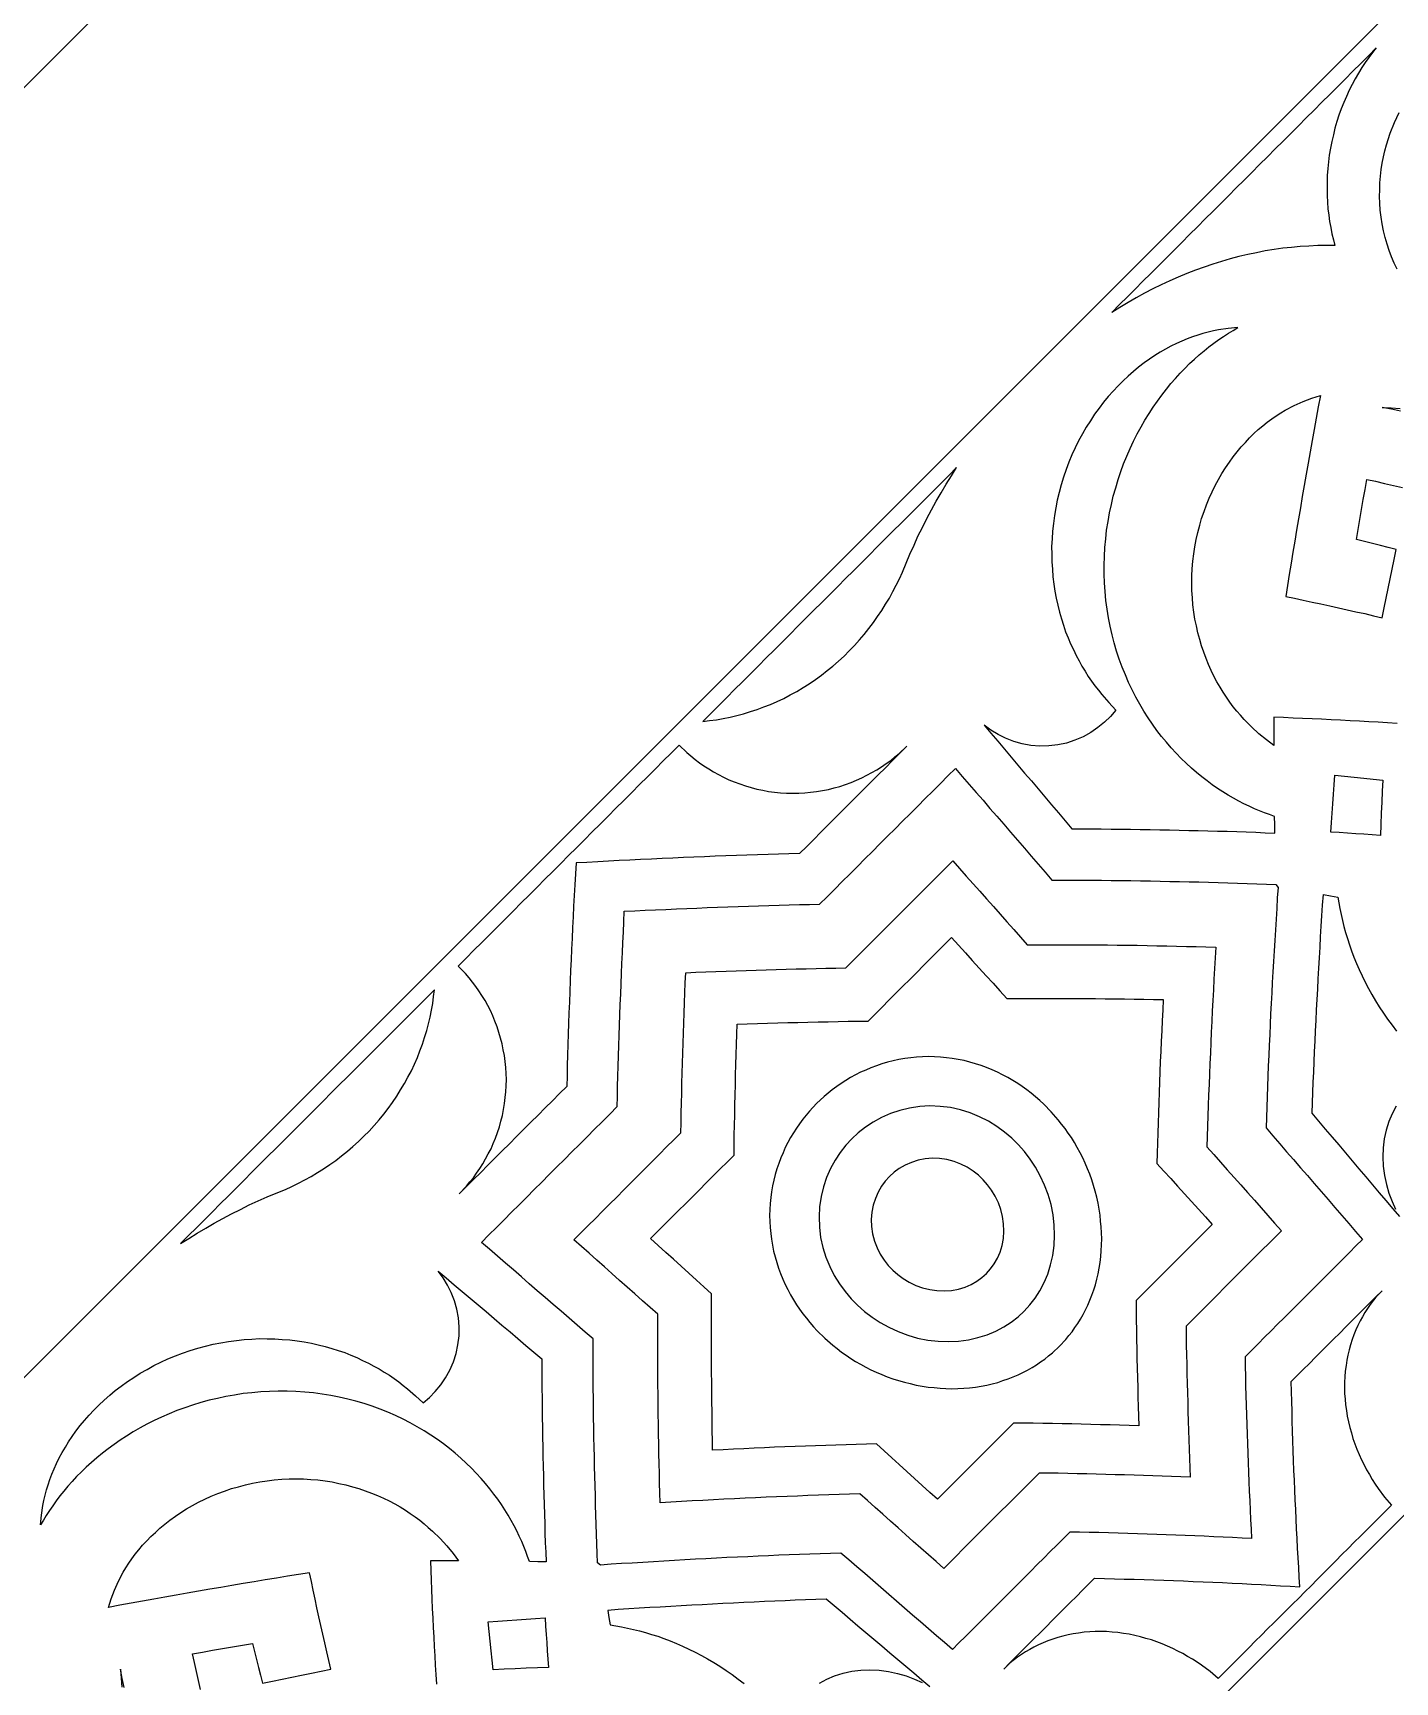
# Model space of a CAD drawing. Extents: x -535 to 1345, y -535 to 535.
# Drawn here: x -367 to -240.1, y 240.1 to 393.8 of the extents above; entities that cross this region are included whole.
import ezdxf

# ---------------------------------------------------------------- set-up
doc = ezdxf.new("R2010")
doc.units = 0
doc.layers.add('LAYER_1', color=18, linetype='CONTINUOUS')
doc.layers.add('LAYER_10', color=174, linetype='CONTINUOUS')

msp = doc.modelspace()

# ---------------------------------------------------------------- linework, layer by layer
at = {"layer": 'LAYER_1'}
for points in [[(-535, 0), (-535, -221.6), (-221.6, -535), (0, -535), (221.6, -535), (535, -221.6), (535, 0), (535, 221.6), (221.6, 535), (0, 535), (-221.6, 535), (-535, 221.6)], [(-241.89, 392.39), (-242.23, 391.95), (-242.58, 391.5), (-242.91, 391.02), (-243.24, 390.55), (-243.55, 390.03), (-243.85, 389.52), (-244.14, 388.98), (-244.42, 388.44), (-244.67, 387.87), (-244.92, 387.31), (-245.15, 386.72), (-245.37, 386.13), (-245.55, 385.52), (-245.74, 384.91), (-245.89, 384.29), (-246.04, 383.67), (-246.15, 383.04), (-246.27, 382.41), (-246.34, 381.78), (-246.41, 381.14), (-246.45, 380.51), (-246.48, 379.88), (-246.48, 379.26), (-246.48, 378.64), (-246.44, 378.03), (-246.4, 377.41), (-246.32, 376.82), (-246.24, 376.22), (-246.13, 375.65), (-246.03, 375.07), (-245.89, 374.52), (-245.75, 373.97), (-246.55, 373.97), (-247.35, 373.97), (-248.16, 373.93), (-248.97, 373.88), (-249.78, 373.8), (-250.6, 373.72), (-251.41, 373.6), (-252.23, 373.47), (-253.05, 373.31), (-253.87, 373.15), (-254.68, 372.94), (-255.5, 372.74), (-256.31, 372.49), (-257.13, 372.25), (-257.93, 371.97), (-258.74, 371.68), (-259.54, 371.36), (-260.34, 371.04), (-261.13, 370.68), (-261.93, 370.32), (-262.71, 369.93), (-263.49, 369.53), (-264.25, 369.1), (-265.02, 368.67), (-265.77, 368.21), (-266.52, 367.75), (-265.8, 368.48), (-265.07, 369.2), (-264.35, 369.92), (-263.63, 370.65), (-262.9, 371.37), (-262.18, 372.1), (-261.45, 372.82), (-260.73, 373.55), (-260, 374.27), (-259.28, 375), (-258.55, 375.72), (-257.83, 376.45), (-257.1, 377.17), (-256.38, 377.9), (-255.65, 378.62), (-254.93, 379.35), (-254.21, 380.07), (-253.48, 380.79), (-252.76, 381.52), (-252.03, 382.24), (-251.31, 382.97), (-250.58, 383.69), (-249.86, 384.42), (-249.13, 385.14), (-248.41, 385.87), (-247.68, 386.59), (-246.96, 387.32), (-246.23, 388.04), (-245.51, 388.77), (-244.78, 389.49), (-244.06, 390.22), (-243.34, 390.94), (-242.61, 391.66)], [(-254.78, 366.34), (-255.68, 366.26), (-256.6, 366.12), (-257.07, 366.02), (-257.55, 365.91), (-258.04, 365.77), (-258.52, 365.64), (-259.02, 365.46), (-259.51, 365.28), (-260.01, 365.07), (-260.51, 364.85), (-261.02, 364.59), (-261.52, 364.33), (-262.03, 364.03), (-262.53, 363.73), (-263.03, 363.38), (-263.53, 363.04), (-264.03, 362.65), (-264.52, 362.25), (-265, 361.82), (-265.48, 361.38), (-265.95, 360.9), (-266.41, 360.42), (-266.86, 359.9), (-267.3, 359.38), (-267.72, 358.82), (-268.14, 358.25), (-268.52, 357.65), (-268.91, 357.06), (-269.26, 356.42), (-269.62, 355.79), (-269.93, 355.13), (-270.25, 354.47), (-270.52, 353.78), (-270.79, 353.1), (-271.02, 352.4), (-271.25, 351.69), (-271.43, 350.98), (-271.61, 350.26), (-271.75, 349.54), (-271.88, 348.82), (-271.97, 348.09), (-272.06, 347.37), (-272.1, 346.65), (-272.14, 345.93), (-272.13, 345.22), (-272.12, 344.51), (-272.07, 343.82), (-272.02, 343.12), (-271.93, 342.44), (-271.83, 341.77), (-271.7, 341.11), (-271.57, 340.46), (-271.4, 339.83), (-271.23, 339.2), (-271.03, 338.6), (-270.83, 338), (-270.6, 337.43), (-270.37, 336.86), (-270.11, 336.33), (-269.86, 335.79), (-269.58, 335.28), (-269.31, 334.78), (-269.01, 334.31), (-268.72, 333.83), (-268.41, 333.39), (-268.1, 332.95), (-267.78, 332.55), (-267.46, 332.14), (-266.8, 331.39), (-266.14, 330.7), (-266.64, 330.11), (-267.2, 329.56), (-267.82, 329.06), (-268.49, 328.6), (-269.2, 328.21), (-269.96, 327.88), (-270.75, 327.62), (-271.57, 327.45), (-272.4, 327.35), (-273.24, 327.34), (-274.06, 327.41), (-274.88, 327.56), (-275.67, 327.78), (-276.42, 328.07), (-277.13, 328.43), (-277.8, 328.83), (-278.42, 329.28), (-277.79, 328.54), (-277.16, 327.8), (-276.53, 327.06), (-275.91, 326.32), (-275.28, 325.57), (-274.65, 324.83), (-274.02, 324.09), (-273.4, 323.35), (-272.77, 322.6), (-272.14, 321.86), (-271.51, 321.12), (-270.89, 320.38), (-270.26, 319.64), (-269.34, 319.63), (-268.43, 319.63), (-267.52, 319.62), (-266.6, 319.61), (-265.69, 319.6), (-264.78, 319.59), (-263.88, 319.58), (-262.97, 319.57), (-262.07, 319.55), (-261.17, 319.53), (-260.26, 319.51), (-259.36, 319.49), (-258.47, 319.47), (-257.57, 319.45), (-256.68, 319.42), (-255.78, 319.4), (-254.89, 319.37), (-254, 319.34), (-253.11, 319.31), (-252.23, 319.27), (-251.34, 319.24), (-251.35, 320.02), (-251.36, 320.79), (-251.83, 320.96), (-252.3, 321.12), (-252.77, 321.32), (-253.25, 321.51), (-253.73, 321.74), (-254.22, 321.96), (-254.7, 322.22), (-255.19, 322.48), (-255.69, 322.78), (-256.18, 323.07), (-256.67, 323.4), (-257.17, 323.73), (-257.66, 324.1), (-258.15, 324.47), (-258.63, 324.88), (-259.12, 325.29), (-259.6, 325.74), (-260.07, 326.19), (-260.54, 326.68), (-261, 327.17), (-261.45, 327.7), (-261.89, 328.23), (-262.32, 328.8), (-262.75, 329.37), (-263.15, 329.98), (-263.55, 330.59), (-263.92, 331.24), (-264.29, 331.89), (-264.63, 332.57), (-264.97, 333.26), (-265.27, 333.97), (-265.57, 334.69), (-265.83, 335.43), (-266.08, 336.18), (-266.3, 336.95), (-266.51, 337.72), (-266.68, 338.51), (-266.85, 339.3), (-266.97, 340.11), (-267.08, 340.91), (-267.15, 341.73), (-267.22, 342.55), (-267.24, 343.37), (-267.25, 344.19), (-267.22, 345.01), (-267.18, 345.83), (-267.1, 346.65), (-267.02, 347.46), (-266.88, 348.26), (-266.75, 349.07), (-266.57, 349.85), (-266.39, 350.64), (-266.17, 351.41), (-265.95, 352.17), (-265.69, 352.91), (-265.43, 353.65), (-265.13, 354.36), (-264.83, 355.07), (-264.5, 355.75), (-264.17, 356.43), (-263.81, 357.07), (-263.45, 357.71), (-263.06, 358.32), (-262.68, 358.92), (-262.28, 359.49), (-261.87, 360.05), (-261.45, 360.58), (-261.03, 361.11), (-260.6, 361.6), (-260.16, 362.08), (-259.72, 362.53), (-259.28, 362.98), (-258.83, 363.39), (-258.38, 363.8), (-257.93, 364.17), (-257.48, 364.54), (-257.03, 364.88), (-256.57, 365.21), (-256.12, 365.51), (-255.67, 365.81), (-255.23, 366.07)], [(-280.99, 353.29), (-281.73, 352.55), (-282.47, 351.81), (-283.2, 351.07), (-283.94, 350.33), (-284.68, 349.59), (-285.42, 348.85), (-286.16, 348.11), (-286.9, 347.38), (-287.64, 346.64), (-288.38, 345.9), (-289.12, 345.16), (-289.85, 344.42), (-290.59, 343.68), (-291.33, 342.94), (-292.07, 342.2), (-292.81, 341.47), (-293.55, 340.73), (-294.29, 339.99), (-295.03, 339.25), (-295.77, 338.51), (-296.5, 337.77), (-297.24, 337.03), (-297.98, 336.29), (-298.72, 335.55), (-299.46, 334.82), (-300.2, 334.08), (-300.94, 333.34), (-301.68, 332.6), (-302.41, 331.86), (-303.15, 331.12), (-303.89, 330.38), (-304.63, 329.64), (-304, 329.72), (-303.37, 329.8), (-302.74, 329.92), (-302.1, 330.04), (-301.47, 330.2), (-300.84, 330.36), (-300.2, 330.56), (-299.57, 330.76), (-298.95, 331), (-298.32, 331.23), (-297.71, 331.51), (-297.09, 331.79), (-296.49, 332.11), (-295.89, 332.43), (-295.3, 332.79), (-294.72, 333.15), (-294.15, 333.54), (-293.59, 333.94), (-293.05, 334.37), (-292.51, 334.79), (-291.99, 335.26), (-291.47, 335.72), (-290.99, 336.21), (-290.5, 336.71), (-290.04, 337.23), (-289.59, 337.75), (-289.16, 338.29), (-288.74, 338.84), (-288.35, 339.4), (-287.96, 339.97), (-287.6, 340.55), (-287.25, 341.13), (-286.93, 341.73), (-286.61, 342.32), (-286.32, 342.93), (-286.04, 343.53), (-285.69, 344.38), (-285.34, 345.23), (-284.96, 346.06), (-284.59, 346.9), (-284.18, 347.72), (-283.77, 348.54), (-283.33, 349.35), (-282.9, 350.16), (-282.43, 350.95), (-281.97, 351.74), (-281.48, 352.51)], [(-306.85, 327.43), (-306.14, 326.74), (-305.75, 326.42), (-305.36, 326.09), (-304.95, 325.79), (-304.53, 325.49), (-304.09, 325.21), (-303.64, 324.93), (-303.17, 324.68), (-302.7, 324.43), (-302.2, 324.21), (-301.7, 324), (-301.19, 323.81), (-300.67, 323.63), (-300.14, 323.48), (-299.6, 323.34), (-299.05, 323.23), (-298.51, 323.12), (-297.95, 323.06), (-297.39, 322.99), (-296.83, 322.97), (-296.27, 322.94), (-295.7, 322.96), (-295.14, 322.98), (-294.59, 323.04), (-294.03, 323.1), (-293.48, 323.2), (-292.93, 323.31), (-292.4, 323.45), (-291.86, 323.59), (-291.34, 323.77), (-290.82, 323.95), (-290.33, 324.16), (-289.83, 324.37), (-289.35, 324.62), (-288.88, 324.87), (-288.43, 325.14), (-287.98, 325.41), (-287.56, 325.71), (-287.13, 326.01), (-286.74, 326.34), (-286.35, 326.66), (-285.62, 327.33), (-286.28, 326.67), (-286.95, 326), (-287.62, 325.33), (-288.29, 324.66), (-288.96, 324), (-289.62, 323.33), (-290.29, 322.66), (-290.96, 321.99), (-291.63, 321.33), (-292.29, 320.66), (-292.96, 319.99), (-293.63, 319.32), (-294.3, 318.65), (-294.96, 317.99), (-295.63, 317.32), (-296.61, 317.29), (-297.58, 317.27), (-298.56, 317.24), (-299.54, 317.21), (-300.52, 317.18), (-301.51, 317.14), (-302.49, 317.11), (-303.48, 317.07), (-304.47, 317.03), (-305.46, 316.99), (-306.45, 316.95), (-307.44, 316.91), (-308.43, 316.86), (-309.43, 316.82), (-310.43, 316.77), (-311.43, 316.72), (-312.43, 316.67), (-313.43, 316.61), (-314.43, 316.56), (-315.44, 316.5), (-316.45, 316.45), (-316.5, 315.44), (-316.56, 314.43), (-316.61, 313.43), (-316.67, 312.43), (-316.72, 311.43), (-316.77, 310.43), (-316.82, 309.43), (-316.86, 308.43), (-316.91, 307.44), (-316.95, 306.45), (-316.99, 305.46), (-317.03, 304.47), (-317.07, 303.48), (-317.11, 302.49), (-317.14, 301.51), (-317.18, 300.52), (-317.21, 299.54), (-317.24, 298.56), (-317.27, 297.58), (-317.29, 296.61), (-317.32, 295.63), (-317.99, 294.96), (-318.65, 294.3), (-319.32, 293.63), (-319.99, 292.96), (-320.66, 292.29), (-321.33, 291.63), (-321.99, 290.96), (-322.66, 290.29), (-323.33, 289.62), (-324, 288.96), (-324.66, 288.29), (-325.33, 287.62), (-326, 286.95), (-326.67, 286.28), (-327.33, 285.62), (-326.66, 286.35), (-326.34, 286.74), (-326.01, 287.13), (-325.71, 287.56), (-325.41, 287.98), (-325.14, 288.43), (-324.87, 288.88), (-324.62, 289.35), (-324.37, 289.83), (-324.16, 290.33), (-323.95, 290.82), (-323.77, 291.34), (-323.59, 291.86), (-323.45, 292.4), (-323.31, 292.93), (-323.2, 293.48), (-323.1, 294.03), (-323.04, 294.59), (-322.98, 295.14), (-322.96, 295.7), (-322.94, 296.27), (-322.97, 296.83), (-322.99, 297.39), (-323.06, 297.95), (-323.12, 298.51), (-323.23, 299.05), (-323.34, 299.6), (-323.48, 300.14), (-323.63, 300.67), (-323.81, 301.19), (-324, 301.7), (-324.21, 302.2), (-324.43, 302.7), (-324.68, 303.17), (-324.93, 303.64), (-325.21, 304.09), (-325.49, 304.53), (-325.79, 304.95), (-326.09, 305.36), (-326.42, 305.75), (-326.74, 306.14), (-327.43, 306.85), (-326.69, 307.58), (-325.96, 308.32), (-325.22, 309.05), (-324.49, 309.79), (-323.75, 310.52), (-323.02, 311.26), (-322.28, 311.99), (-321.55, 312.73), (-320.81, 313.46), (-320.08, 314.2), (-319.34, 314.93), (-318.61, 315.67), (-317.87, 316.4), (-317.14, 317.14), (-316.4, 317.87), (-315.67, 318.61), (-314.93, 319.34), (-314.2, 320.08), (-313.46, 320.81), (-312.73, 321.55), (-311.99, 322.28), (-311.26, 323.02), (-310.52, 323.75), (-309.79, 324.49), (-309.05, 325.22), (-308.32, 325.96), (-307.58, 326.69)], [(-241.28, 324.17), (-241.33, 323.14), (-241.38, 322.11), (-241.42, 321.08), (-241.47, 320.05), (-241.51, 319.02), (-242.28, 319.07), (-243.04, 319.13), (-243.81, 319.18), (-244.58, 319.23), (-245.35, 319.28), (-246.12, 319.33), (-246.06, 320.21), (-246, 321.09), (-245.94, 321.97), (-245.88, 322.85), (-245.82, 323.74), (-245.75, 324.62), (-244.86, 324.54), (-243.96, 324.45), (-243.06, 324.36), (-242.17, 324.27)], [(-329.64, 304.63), (-330.38, 303.89), (-331.12, 303.15), (-331.86, 302.41), (-332.6, 301.68), (-333.34, 300.94), (-334.08, 300.2), (-334.82, 299.46), (-335.55, 298.72), (-336.29, 297.98), (-337.03, 297.24), (-337.77, 296.5), (-338.51, 295.77), (-339.25, 295.03), (-339.99, 294.29), (-340.73, 293.55), (-341.47, 292.81), (-342.2, 292.07), (-342.94, 291.33), (-343.68, 290.59), (-344.42, 289.85), (-345.16, 289.12), (-345.9, 288.38), (-346.64, 287.64), (-347.38, 286.9), (-348.11, 286.16), (-348.85, 285.42), (-349.59, 284.68), (-350.33, 283.94), (-351.07, 283.2), (-351.81, 282.47), (-352.55, 281.73), (-353.29, 280.99), (-352.51, 281.48), (-351.74, 281.97), (-350.95, 282.43), (-350.16, 282.9), (-349.35, 283.33), (-348.54, 283.77), (-347.72, 284.18), (-346.9, 284.59), (-346.06, 284.96), (-345.23, 285.34), (-344.38, 285.69), (-343.53, 286.04), (-342.93, 286.32), (-342.32, 286.61), (-341.73, 286.93), (-341.13, 287.25), (-340.55, 287.6), (-339.97, 287.96), (-339.4, 288.35), (-338.84, 288.74), (-338.29, 289.16), (-337.75, 289.59), (-337.23, 290.04), (-336.71, 290.5), (-336.21, 290.99), (-335.72, 291.47), (-335.26, 291.99), (-334.79, 292.51), (-334.37, 293.05), (-333.94, 293.59), (-333.54, 294.15), (-333.15, 294.72), (-332.79, 295.3), (-332.43, 295.89), (-332.11, 296.49), (-331.79, 297.09), (-331.51, 297.71), (-331.23, 298.32), (-331, 298.95), (-330.76, 299.57), (-330.56, 300.2), (-330.36, 300.84), (-330.2, 301.47), (-330.04, 302.1), (-329.92, 302.74), (-329.8, 303.37), (-329.72, 304)], [(-272.18, 293.28), (-272.87, 293.99), (-273.25, 294.33), (-273.63, 294.67), (-274.03, 294.99), (-274.44, 295.31), (-274.87, 295.62), (-275.3, 295.92), (-275.76, 296.19), (-276.22, 296.47), (-276.7, 296.72), (-277.18, 296.96), (-277.68, 297.18), (-278.19, 297.39), (-278.71, 297.57), (-279.23, 297.75), (-279.76, 297.9), (-280.3, 298.04), (-280.84, 298.14), (-281.39, 298.24), (-281.94, 298.31), (-282.5, 298.37), (-283.05, 298.39), (-283.61, 298.41), (-284.17, 298.38), (-284.72, 298.36), (-285.27, 298.3), (-285.82, 298.23), (-286.36, 298.13), (-286.9, 298.02), (-287.43, 297.88), (-287.95, 297.73), (-288.46, 297.55), (-288.97, 297.37), (-289.46, 297.16), (-289.94, 296.95), (-290.41, 296.7), (-290.87, 296.46), (-291.31, 296.19), (-291.75, 295.92), (-292.16, 295.62), (-292.57, 295.33), (-292.95, 295.01), (-293.33, 294.7), (-294.04, 294.04), (-294.7, 293.33), (-295.01, 292.95), (-295.33, 292.57), (-295.62, 292.16), (-295.92, 291.75), (-296.19, 291.31), (-296.46, 290.87), (-296.7, 290.41), (-296.95, 289.94), (-297.16, 289.46), (-297.37, 288.97), (-297.55, 288.46), (-297.73, 287.95), (-297.88, 287.43), (-298.02, 286.9), (-298.13, 286.36), (-298.23, 285.82), (-298.3, 285.27), (-298.36, 284.72), (-298.38, 284.17), (-298.41, 283.61), (-298.39, 283.05), (-298.37, 282.5), (-298.31, 281.94), (-298.24, 281.39), (-298.14, 280.84), (-298.04, 280.3), (-297.9, 279.76), (-297.75, 279.23), (-297.57, 278.71), (-297.39, 278.19), (-297.18, 277.68), (-296.96, 277.18), (-296.72, 276.7), (-296.47, 276.22), (-296.19, 275.76), (-295.92, 275.3), (-295.62, 274.87), (-295.31, 274.44), (-294.99, 274.03), (-294.67, 273.63), (-294.33, 273.25), (-293.99, 272.87), (-293.28, 272.18), (-292.53, 271.52), (-292.12, 271.21), (-291.72, 270.89), (-291.29, 270.59), (-290.86, 270.3), (-290.4, 270.02), (-289.94, 269.75), (-289.46, 269.49), (-288.98, 269.24), (-288.48, 269.02), (-287.97, 268.79), (-287.45, 268.59), (-286.93, 268.4), (-286.39, 268.23), (-285.86, 268.07), (-285.31, 267.94), (-284.76, 267.81), (-284.21, 267.72), (-283.65, 267.62), (-283.09, 267.57), (-282.53, 267.51), (-281.98, 267.49), (-281.42, 267.47), (-280.87, 267.49), (-280.32, 267.51), (-279.78, 267.56), (-279.24, 267.62), (-278.71, 267.71), (-278.18, 267.8), (-277.67, 267.93), (-277.16, 268.06), (-276.67, 268.22), (-276.19, 268.38), (-275.72, 268.57), (-275.25, 268.76), (-274.81, 268.98), (-274.37, 269.2), (-273.96, 269.45), (-273.55, 269.69), (-273.16, 269.96), (-272.78, 270.23), (-272.42, 270.52), (-272.07, 270.81), (-271.41, 271.42), (-270.81, 272.07), (-270.52, 272.42), (-270.23, 272.78), (-269.96, 273.16), (-269.69, 273.55), (-269.45, 273.96), (-269.2, 274.37), (-268.98, 274.81), (-268.76, 275.25), (-268.57, 275.72), (-268.38, 276.19), (-268.22, 276.67), (-268.06, 277.16), (-267.93, 277.67), (-267.8, 278.18), (-267.71, 278.71), (-267.62, 279.24), (-267.56, 279.78), (-267.51, 280.32), (-267.49, 280.87), (-267.47, 281.42), (-267.49, 281.98), (-267.51, 282.54), (-267.57, 283.09), (-267.62, 283.65), (-267.72, 284.21), (-267.81, 284.76), (-267.94, 285.31), (-268.07, 285.86), (-268.23, 286.39), (-268.4, 286.93), (-268.59, 287.45), (-268.79, 287.97), (-269.02, 288.48), (-269.24, 288.98), (-269.49, 289.46), (-269.75, 289.94), (-270.02, 290.4), (-270.3, 290.86), (-270.59, 291.29), (-270.89, 291.72), (-271.21, 292.12), (-271.52, 292.53)], [(-275.24, 290.21), (-275.85, 290.81), (-276.52, 291.38), (-277.25, 291.91), (-278.03, 292.39), (-278.86, 292.81), (-279.73, 293.17), (-280.64, 293.45), (-281.57, 293.66), (-282.53, 293.77), (-283.48, 293.81), (-284.43, 293.75), (-285.37, 293.62), (-286.28, 293.4), (-287.15, 293.1), (-287.98, 292.74), (-288.76, 292.31), (-289.48, 291.83), (-290.15, 291.31), (-290.75, 290.75), (-291.31, 290.15), (-291.83, 289.48), (-292.31, 288.76), (-292.74, 287.98), (-293.1, 287.15), (-293.4, 286.28), (-293.62, 285.37), (-293.75, 284.43), (-293.81, 283.48), (-293.77, 282.53), (-293.66, 281.57), (-293.45, 280.64), (-293.17, 279.73), (-292.81, 278.86), (-292.39, 278.03), (-291.91, 277.25), (-291.38, 276.52), (-290.81, 275.85), (-290.21, 275.24), (-289.57, 274.67), (-288.87, 274.14), (-288.11, 273.64), (-287.3, 273.19), (-286.44, 272.79), (-285.55, 272.46), (-284.62, 272.19), (-283.67, 272), (-282.72, 271.89), (-281.76, 271.86), (-280.82, 271.9), (-279.89, 272.03), (-279, 272.23), (-278.15, 272.5), (-277.35, 272.84), (-276.6, 273.24), (-275.91, 273.68), (-275.27, 274.17), (-274.7, 274.7), (-274.17, 275.27), (-273.68, 275.91), (-273.24, 276.6), (-272.84, 277.35), (-272.5, 278.15), (-272.23, 279), (-272.03, 279.89), (-271.9, 280.82), (-271.86, 281.76), (-271.89, 282.72), (-272, 283.67), (-272.19, 284.62), (-272.46, 285.55), (-272.79, 286.44), (-273.19, 287.3), (-273.64, 288.11), (-274.14, 288.87), (-274.67, 289.57)], [(-278.51, 286.94), (-278.96, 287.36), (-279.46, 287.75), (-280.01, 288.1), (-280.6, 288.4), (-281.23, 288.64), (-281.89, 288.82), (-282.57, 288.92), (-283.25, 288.94), (-283.92, 288.89), (-284.58, 288.76), (-285.2, 288.56), (-285.79, 288.3), (-286.33, 287.99), (-286.82, 287.64), (-287.25, 287.25), (-287.64, 286.82), (-287.99, 286.33), (-288.3, 285.79), (-288.56, 285.2), (-288.76, 284.58), (-288.89, 283.92), (-288.94, 283.25), (-288.92, 282.57), (-288.82, 281.89), (-288.64, 281.23), (-288.4, 280.6), (-288.1, 280.01), (-287.75, 279.46), (-287.36, 278.96), (-286.94, 278.51), (-286.48, 278.1), (-285.97, 277.73), (-285.41, 277.39), (-284.8, 277.1), (-284.16, 276.87), (-283.5, 276.7), (-282.82, 276.61), (-282.14, 276.58), (-281.47, 276.63), (-280.82, 276.75), (-280.2, 276.94), (-279.63, 277.19), (-279.1, 277.49), (-278.63, 277.83), (-278.21, 278.21), (-277.83, 278.63), (-277.49, 279.1), (-277.19, 279.63), (-276.94, 280.2), (-276.75, 280.82), (-276.63, 281.47), (-276.58, 282.14), (-276.61, 282.82), (-276.7, 283.5), (-276.87, 284.17), (-277.1, 284.8), (-277.39, 285.41), (-277.73, 285.97), (-278.1, 286.48)], [(-329.28, 278.42), (-328.54, 277.79), (-327.8, 277.16), (-327.06, 276.53), (-326.32, 275.91), (-325.57, 275.28), (-324.83, 274.65), (-324.09, 274.02), (-323.35, 273.4), (-322.6, 272.77), (-321.86, 272.14), (-321.12, 271.51), (-320.38, 270.89), (-319.64, 270.26), (-319.63, 269.34), (-319.63, 268.43), (-319.62, 267.52), (-319.61, 266.6), (-319.6, 265.69), (-319.59, 264.78), (-319.58, 263.88), (-319.57, 262.97), (-319.55, 262.07), (-319.53, 261.17), (-319.51, 260.26), (-319.49, 259.36), (-319.47, 258.47), (-319.45, 257.57), (-319.42, 256.68), (-319.4, 255.78), (-319.37, 254.89), (-319.34, 254), (-319.31, 253.11), (-319.27, 252.23), (-319.24, 251.34), (-320.02, 251.35), (-320.79, 251.36), (-320.96, 251.83), (-321.12, 252.3), (-321.32, 252.77), (-321.51, 253.25), (-321.74, 253.73), (-321.96, 254.22), (-322.22, 254.7), (-322.48, 255.19), (-322.78, 255.69), (-323.07, 256.18), (-323.4, 256.67), (-323.73, 257.17), (-324.1, 257.66), (-324.47, 258.15), (-324.88, 258.63), (-325.29, 259.12), (-325.74, 259.6), (-326.19, 260.07), (-326.68, 260.54), (-327.17, 261), (-327.7, 261.45), (-328.23, 261.89), (-328.8, 262.32), (-329.37, 262.75), (-329.98, 263.15), (-330.59, 263.55), (-331.24, 263.92), (-331.89, 264.29), (-332.57, 264.63), (-333.26, 264.97), (-333.97, 265.27), (-334.69, 265.57), (-335.43, 265.83), (-336.18, 266.08), (-336.95, 266.3), (-337.72, 266.51), (-338.51, 266.68), (-339.3, 266.85), (-340.11, 266.97), (-340.91, 267.08), (-341.73, 267.15), (-342.55, 267.22), (-343.37, 267.24), (-344.19, 267.25), (-345.01, 267.22), (-345.83, 267.18), (-346.65, 267.1), (-347.46, 267.02), (-348.26, 266.88), (-349.07, 266.75), (-349.85, 266.57), (-350.64, 266.39), (-351.41, 266.17), (-352.17, 265.95), (-352.91, 265.69), (-353.65, 265.43), (-354.36, 265.13), (-355.07, 264.83), (-355.75, 264.5), (-356.43, 264.17), (-357.07, 263.81), (-357.71, 263.45), (-358.32, 263.06), (-358.92, 262.68), (-359.49, 262.28), (-360.05, 261.87), (-360.58, 261.45), (-361.11, 261.03), (-361.6, 260.6), (-362.08, 260.16), (-362.53, 259.72), (-362.98, 259.28), (-363.39, 258.83), (-363.8, 258.38), (-364.17, 257.93), (-364.54, 257.48), (-364.88, 257.03), (-365.21, 256.57), (-365.51, 256.12), (-365.81, 255.67), (-366.07, 255.23), (-366.34, 254.78), (-366.26, 255.68), (-366.12, 256.6), (-366.02, 257.07), (-365.91, 257.55), (-365.77, 258.04), (-365.64, 258.52), (-365.46, 259.02), (-365.28, 259.51), (-365.07, 260.01), (-364.85, 260.51), (-364.59, 261.02), (-364.33, 261.52), (-364.03, 262.03), (-363.73, 262.53), (-363.38, 263.03), (-363.04, 263.53), (-362.65, 264.03), (-362.25, 264.52), (-361.82, 265), (-361.38, 265.48), (-360.9, 265.95), (-360.42, 266.41), (-359.9, 266.86), (-359.38, 267.3), (-358.82, 267.72), (-358.25, 268.14), (-357.65, 268.52), (-357.06, 268.91), (-356.42, 269.26), (-355.79, 269.62), (-355.13, 269.93), (-354.47, 270.25), (-353.78, 270.52), (-353.1, 270.79), (-352.4, 271.02), (-351.69, 271.25), (-350.98, 271.43), (-350.26, 271.61), (-349.54, 271.75), (-348.82, 271.88), (-348.09, 271.97), (-347.37, 272.06), (-346.65, 272.1), (-345.93, 272.14), (-345.22, 272.13), (-344.51, 272.12), (-343.82, 272.07), (-343.12, 272.02), (-342.44, 271.93), (-341.77, 271.83), (-341.11, 271.7), (-340.46, 271.57), (-339.83, 271.4), (-339.2, 271.23), (-338.6, 271.03), (-338, 270.83), (-337.43, 270.6), (-336.86, 270.37), (-336.33, 270.11), (-335.79, 269.86), (-335.28, 269.58), (-334.78, 269.31), (-334.31, 269.01), (-333.83, 268.72), (-333.39, 268.41), (-332.95, 268.1), (-332.55, 267.78), (-332.14, 267.46), (-331.39, 266.8), (-330.7, 266.14), (-330.11, 266.64), (-329.56, 267.2), (-329.06, 267.82), (-328.6, 268.49), (-328.21, 269.2), (-327.88, 269.96), (-327.62, 270.75), (-327.45, 271.57), (-327.35, 272.4), (-327.34, 273.24), (-327.41, 274.06), (-327.56, 274.88), (-327.78, 275.67), (-328.07, 276.42), (-328.43, 277.13), (-328.83, 277.8)], [(-241.35, 276.6), (-241.92, 275.99), (-242.45, 275.31), (-242.7, 274.94), (-242.95, 274.58), (-243.17, 274.18), (-243.4, 273.78), (-243.6, 273.36), (-243.8, 272.94), (-243.97, 272.49), (-244.14, 272.04), (-244.28, 271.57), (-244.42, 271.1), (-244.53, 270.61), (-244.63, 270.12), (-244.71, 269.62), (-244.78, 269.11), (-244.81, 268.59), (-244.84, 268.08), (-244.84, 267.55), (-244.84, 267.03), (-244.79, 266.5), (-244.75, 265.97), (-244.67, 265.44), (-244.59, 264.91), (-244.48, 264.39), (-244.36, 263.86), (-244.21, 263.35), (-244.06, 262.83), (-243.88, 262.33), (-243.7, 261.83), (-243.49, 261.34), (-243.27, 260.85), (-243.03, 260.38), (-242.8, 259.92), (-242.53, 259.47), (-242.27, 259.02), (-241.99, 258.59), (-241.71, 258.17), (-241.11, 257.37), (-240.48, 256.62), (-241.06, 256.04), (-241.63, 255.46), (-242.21, 254.89), (-242.78, 254.31), (-243.36, 253.74), (-243.94, 253.16), (-244.51, 252.58), (-245.09, 252.01), (-245.67, 251.43), (-246.24, 250.85), (-246.82, 250.28), (-247.4, 249.7), (-247.97, 249.12), (-248.55, 248.55), (-249.12, 247.97), (-249.7, 247.4), (-250.28, 246.82), (-250.85, 246.24), (-251.43, 245.67), (-252.01, 245.09), (-252.58, 244.51), (-253.16, 243.94), (-253.74, 243.36), (-254.31, 242.78), (-254.89, 242.21), (-255.46, 241.63), (-256.04, 241.06), (-256.62, 240.48), (-257.37, 241.11), (-258.17, 241.7), (-258.59, 241.99), (-259.02, 242.27), (-259.47, 242.53), (-259.92, 242.8), (-260.38, 243.03), (-260.85, 243.27), (-261.34, 243.49), (-261.83, 243.7), (-262.33, 243.88), (-262.83, 244.06), (-263.35, 244.21), (-263.86, 244.36), (-264.39, 244.48), (-264.91, 244.59), (-265.44, 244.67), (-265.97, 244.75), (-266.5, 244.79), (-267.03, 244.84), (-267.55, 244.84), (-268.08, 244.84), (-268.59, 244.81), (-269.11, 244.78), (-269.62, 244.71), (-270.12, 244.63), (-270.61, 244.53), (-271.1, 244.42), (-271.57, 244.28), (-272.04, 244.14), (-272.49, 243.97), (-272.94, 243.8), (-273.36, 243.6), (-273.78, 243.4), (-274.18, 243.17), (-274.58, 242.95), (-274.94, 242.7), (-275.31, 242.45), (-275.99, 241.92), (-276.6, 241.35), (-276.04, 241.92), (-275.48, 242.48), (-274.91, 243.05), (-274.35, 243.61), (-273.78, 244.17), (-273.22, 244.74), (-272.66, 245.3), (-272.09, 245.87), (-271.53, 246.43), (-270.96, 246.99), (-270.4, 247.56), (-269.83, 248.12), (-269.27, 248.69), (-268.71, 249.25), (-268.14, 249.82), (-267.22, 249.79), (-266.29, 249.77), (-265.37, 249.74), (-264.44, 249.72), (-263.52, 249.69), (-262.6, 249.66), (-261.69, 249.63), (-260.77, 249.59), (-259.86, 249.56), (-258.94, 249.52), (-258.03, 249.48), (-257.12, 249.44), (-256.21, 249.4), (-255.31, 249.36), (-254.4, 249.31), (-253.5, 249.27), (-252.6, 249.22), (-251.7, 249.17), (-250.8, 249.12), (-249.9, 249.06), (-249.01, 249.01), (-249.06, 249.9), (-249.12, 250.8), (-249.17, 251.7), (-249.22, 252.6), (-249.27, 253.5), (-249.31, 254.4), (-249.36, 255.31), (-249.4, 256.21), (-249.44, 257.12), (-249.48, 258.03), (-249.52, 258.94), (-249.56, 259.86), (-249.59, 260.77), (-249.62, 261.69), (-249.66, 262.6), (-249.69, 263.52), (-249.72, 264.44), (-249.74, 265.37), (-249.77, 266.29), (-249.79, 267.22), (-249.82, 268.14), (-249.25, 268.71), (-248.69, 269.27), (-248.12, 269.83), (-247.56, 270.4), (-246.99, 270.96), (-246.43, 271.53), (-245.87, 272.09), (-245.3, 272.66), (-244.74, 273.22), (-244.17, 273.78), (-243.61, 274.35), (-243.05, 274.91), (-242.48, 275.48), (-241.92, 276.04)], [(-319.33, 246.12), (-319.28, 245.35), (-319.23, 244.58), (-319.18, 243.81), (-319.13, 243.04), (-319.07, 242.28), (-319.02, 241.51), (-320.05, 241.47), (-321.08, 241.42), (-322.11, 241.38), (-323.14, 241.33), (-324.17, 241.28), (-324.27, 242.17), (-324.36, 243.06), (-324.45, 243.96), (-324.54, 244.86), (-324.62, 245.75), (-323.74, 245.82), (-322.85, 245.88), (-321.97, 245.94), (-321.09, 246), (-320.21, 246.06)]]:
    msp.add_lwpolyline(points, close=True, dxfattribs=at)
for points in [[(-239.93, 371.77), (-240.22, 372.33), (-240.46, 372.91), (-240.69, 373.5), (-240.88, 374.11), (-241.07, 374.72), (-241.21, 375.36), (-241.35, 375.99), (-241.43, 376.63), (-241.52, 377.27), (-241.55, 377.91), (-241.58, 378.55), (-241.57, 379.18), (-241.55, 379.81), (-241.49, 380.43), (-241.43, 381.05), (-241.33, 381.64), (-241.22, 382.24), (-241.08, 382.8), (-240.94, 383.37), (-240.6, 384.44), (-240.2, 385.43), (-239.77, 386.36)], [(-239.95, 329.45), (-240.83, 329.51), (-241.7, 329.56), (-242.58, 329.61), (-243.45, 329.66), (-244.33, 329.7), (-245.21, 329.75), (-246.1, 329.79), (-246.98, 329.84), (-247.87, 329.88), (-248.75, 329.92), (-249.64, 329.95), (-250.53, 329.99), (-251.42, 330.02), (-251.42, 329.15), (-251.42, 328.27), (-251.42, 327.4), (-252.12, 327.91), (-252.83, 328.48), (-253.52, 329.12), (-254.21, 329.82), (-254.55, 330.21), (-254.89, 330.59), (-255.21, 331.01), (-255.54, 331.43), (-255.85, 331.89), (-256.16, 332.35), (-256.45, 332.84), (-256.74, 333.33), (-257.01, 333.85), (-257.27, 334.38), (-257.51, 334.94), (-257.75, 335.49), (-257.96, 336.08), (-258.17, 336.67), (-258.34, 337.28), (-258.52, 337.9), (-258.65, 338.54), (-258.79, 339.18), (-258.88, 339.83), (-258.97, 340.49), (-259.02, 341.16), (-259.07, 341.83), (-259.07, 342.51), (-259.07, 343.19), (-259.03, 343.87), (-258.98, 344.56), (-258.89, 345.24), (-258.8, 345.91), (-258.66, 346.58), (-258.52, 347.25), (-258.34, 347.91), (-258.16, 348.56), (-257.94, 349.19), (-257.71, 349.83), (-257.45, 350.43), (-257.19, 351.04), (-256.89, 351.62), (-256.59, 352.19), (-256.27, 352.74), (-255.94, 353.28), (-255.58, 353.78), (-255.23, 354.29), (-254.85, 354.75), (-254.48, 355.22), (-254.08, 355.64), (-253.69, 356.07), (-253.29, 356.45), (-252.88, 356.83), (-252.47, 357.17), (-252.05, 357.52), (-251.63, 357.82), (-251.21, 358.12), (-250.79, 358.38), (-250.37, 358.64), (-249.53, 359.08), (-248.71, 359.46), (-247.89, 359.76), (-247.09, 360), (-247.29, 358.95), (-247.48, 357.9), (-247.67, 356.85), (-247.86, 355.8), (-248.04, 354.75), (-248.23, 353.71), (-248.41, 352.67), (-248.6, 351.62), (-248.78, 350.58), (-248.96, 349.54), (-249.13, 348.51), (-249.31, 347.47), (-249.48, 346.44), (-249.66, 345.4), (-249.83, 344.37), (-250, 343.34), (-250.17, 342.31), (-250.33, 341.29), (-249.51, 341.11), (-248.69, 340.94), (-247.87, 340.76), (-247.05, 340.59), (-246.23, 340.41), (-245.41, 340.23), (-244.6, 340.04), (-243.78, 339.86), (-242.97, 339.68), (-242.16, 339.49), (-241.35, 339.3), (-241.16, 340.21), (-240.98, 341.11), (-240.79, 342.02), (-240.6, 342.92), (-240.41, 343.83), (-240.22, 344.74), (-240.03, 345.65), (-240.77, 345.84), (-241.51, 346.03), (-242.25, 346.22), (-242.99, 346.41), (-243.74, 346.6), (-243.58, 347.53), (-243.42, 348.46), (-243.26, 349.39), (-243.1, 350.33), (-242.94, 351.26), (-242.78, 352.19), (-241.95, 352.01), (-241.11, 351.82), (-240.28, 351.62), (-239.45, 351.43)], [(-239.62, 358.55), (-240.48, 358.73), (-241.35, 358.9), (-240.5, 358.84), (-239.65, 358.78)], [(-239.71, 283.5), (-240.33, 284.24), (-240.96, 284.99), (-241.59, 285.73), (-242.22, 286.47), (-242.84, 287.21), (-243.47, 287.95), (-244.1, 288.7), (-244.73, 289.44), (-245.35, 290.18), (-245.98, 290.92), (-246.61, 291.66), (-247.24, 292.41), (-247.86, 293.15), (-247.83, 294.1), (-247.79, 295.06), (-247.76, 296.02), (-247.72, 296.97), (-247.68, 297.93), (-247.64, 298.9), (-247.59, 299.86), (-247.55, 300.82), (-247.5, 301.79), (-247.45, 302.76), (-247.4, 303.73), (-247.35, 304.7), (-247.3, 305.67), (-247.25, 306.64), (-247.19, 307.62), (-247.13, 308.6), (-247.08, 309.57), (-247.01, 310.56), (-246.95, 311.54), (-246.89, 312.52), (-246.82, 313.5), (-246.15, 313.39), (-245.48, 313.28), (-245.38, 312.74), (-245.29, 312.2), (-245.17, 311.65), (-245.05, 311.1), (-244.9, 310.54), (-244.75, 309.98), (-244.58, 309.41), (-244.4, 308.84), (-244.19, 308.26), (-243.98, 307.68), (-243.73, 307.1), (-243.49, 306.52), (-243.21, 305.94), (-242.94, 305.35), (-242.62, 304.77), (-242.31, 304.19), (-241.96, 303.61), (-241.61, 303.04), (-241.23, 302.47), (-240.84, 301.9), (-240.42, 301.34), (-240, 300.79)], [(-240.04, 293.78), (-240.4, 293.09), (-240.71, 292.36), (-240.96, 291.57), (-241.14, 290.75), (-241.24, 289.91), (-241.28, 289.06), (-241.24, 288.2), (-241.13, 287.34), (-240.95, 286.51), (-240.72, 285.7), (-240.42, 284.92), (-240.09, 284.19)], [(-351.43, 239.45), (-351.62, 240.28), (-351.82, 241.11), (-352.01, 241.95), (-352.19, 242.78), (-351.26, 242.94), (-350.33, 243.1), (-349.39, 243.26), (-348.46, 243.42), (-347.53, 243.58), (-346.6, 243.74), (-346.41, 242.99), (-346.22, 242.25), (-346.03, 241.51), (-345.84, 240.77), (-345.65, 240.03), (-344.74, 240.22), (-343.83, 240.41), (-342.92, 240.6), (-342.02, 240.79), (-341.11, 240.98), (-340.21, 241.16), (-339.3, 241.35), (-339.49, 242.16), (-339.68, 242.97), (-339.86, 243.78), (-340.04, 244.6), (-340.23, 245.41), (-340.41, 246.23), (-340.59, 247.05), (-340.76, 247.87), (-340.94, 248.69), (-341.11, 249.51), (-341.29, 250.33), (-342.31, 250.17), (-343.34, 250), (-344.37, 249.83), (-345.4, 249.66), (-346.44, 249.48), (-347.47, 249.31), (-348.51, 249.13), (-349.54, 248.96), (-350.58, 248.78), (-351.62, 248.6), (-352.67, 248.41), (-353.71, 248.23), (-354.75, 248.04), (-355.8, 247.86), (-356.85, 247.67), (-357.9, 247.48), (-358.95, 247.29), (-360, 247.09), (-359.76, 247.89), (-359.46, 248.71), (-359.08, 249.53), (-358.64, 250.37), (-358.38, 250.79), (-358.12, 251.21), (-357.82, 251.63), (-357.52, 252.05), (-357.17, 252.47), (-356.83, 252.88), (-356.45, 253.29), (-356.07, 253.69), (-355.64, 254.08), (-355.22, 254.48), (-354.75, 254.85), (-354.29, 255.23), (-353.78, 255.58), (-353.28, 255.94), (-352.74, 256.27), (-352.19, 256.59), (-351.62, 256.89), (-351.04, 257.19), (-350.43, 257.45), (-349.83, 257.71), (-349.19, 257.94), (-348.56, 258.16), (-347.91, 258.34), (-347.25, 258.52), (-346.58, 258.66), (-345.91, 258.8), (-345.24, 258.89), (-344.56, 258.98), (-343.87, 259.03), (-343.19, 259.07), (-342.51, 259.07), (-341.83, 259.07), (-341.16, 259.02), (-340.49, 258.97), (-339.83, 258.88), (-339.18, 258.79), (-338.54, 258.65), (-337.9, 258.52), (-337.28, 258.34), (-336.67, 258.17), (-336.08, 257.96), (-335.49, 257.75), (-334.94, 257.51), (-334.38, 257.27), (-333.85, 257.01), (-333.33, 256.74), (-332.84, 256.45), (-332.35, 256.16), (-331.89, 255.85), (-331.43, 255.54), (-331.01, 255.21), (-330.59, 254.89), (-330.21, 254.55), (-329.82, 254.21), (-329.12, 253.52), (-328.48, 252.83), (-327.91, 252.12), (-327.4, 251.42), (-328.27, 251.42), (-329.15, 251.42), (-330.02, 251.42), (-329.99, 250.53), (-329.95, 249.64), (-329.92, 248.75), (-329.88, 247.87), (-329.84, 246.98), (-329.79, 246.1), (-329.75, 245.21), (-329.7, 244.33), (-329.66, 243.45), (-329.61, 242.58), (-329.56, 241.7), (-329.51, 240.83), (-329.45, 239.95)], [(-283.5, 239.71), (-284.24, 240.33), (-284.99, 240.96), (-285.73, 241.59), (-286.47, 242.22), (-287.21, 242.84), (-287.95, 243.47), (-288.7, 244.1), (-289.44, 244.73), (-290.18, 245.35), (-290.92, 245.98), (-291.66, 246.61), (-292.41, 247.24), (-293.15, 247.86), (-294.1, 247.83), (-295.06, 247.79), (-296.02, 247.76), (-296.97, 247.72), (-297.93, 247.68), (-298.9, 247.64), (-299.86, 247.59), (-300.82, 247.55), (-301.79, 247.5), (-302.76, 247.45), (-303.73, 247.4), (-304.7, 247.35), (-305.67, 247.3), (-306.64, 247.25), (-307.62, 247.19), (-308.6, 247.13), (-309.58, 247.08), (-310.56, 247.01), (-311.54, 246.95), (-312.52, 246.89), (-313.5, 246.82), (-313.39, 246.15), (-313.28, 245.48), (-312.74, 245.38), (-312.2, 245.29), (-311.65, 245.17), (-311.1, 245.05), (-310.54, 244.9), (-309.98, 244.75), (-309.41, 244.58), (-308.84, 244.4), (-308.26, 244.19), (-307.68, 243.98), (-307.1, 243.73), (-306.52, 243.49), (-305.94, 243.21), (-305.35, 242.94), (-304.77, 242.62), (-304.19, 242.31), (-303.61, 241.96), (-303.04, 241.61), (-302.47, 241.23), (-301.9, 240.84), (-301.34, 240.42), (-300.79, 240)], [(-358.55, 239.62), (-358.73, 240.48), (-358.9, 241.35), (-358.84, 240.5), (-358.78, 239.65)], [(-293.78, 240.04), (-293.09, 240.4), (-292.36, 240.71), (-291.57, 240.96), (-290.75, 241.14), (-289.91, 241.24), (-289.06, 241.28), (-288.2, 241.24), (-287.34, 241.13), (-286.51, 240.95), (-285.7, 240.72), (-284.92, 240.42), (-284.19, 240.09)]]:
    msp.add_lwpolyline(points, dxfattribs=at)
at = {"layer": 'LAYER_10'}
for points in [[(-450, 0), (-450, -186.4), (-186.4, -450), (0, -450), (186.4, -450), (450, -186.4), (450, 0), (450, 186.4), (186.4, 450), (0, 450), (-186.4, 450), (-450, 186.4)], [(-350, 0), (-350, -144.97), (-144.97, -350), (0, -350), (144.97, -350), (350, -144.97), (350, 0), (350, 144.97), (144.97, 350), (0, 350), (-144.97, 350), (-350, 144.97)], [(-251.04, 314.18), (-251.11, 313.19), (-251.17, 312.2), (-251.23, 311.21), (-251.29, 310.23), (-251.35, 309.24), (-251.41, 308.26), (-251.47, 307.28), (-251.52, 306.3), (-251.58, 305.32), (-251.63, 304.34), (-251.68, 303.37), (-251.73, 302.39), (-251.78, 301.42), (-251.82, 300.45), (-251.87, 299.48), (-251.91, 298.51), (-251.95, 297.54), (-251.99, 296.58), (-252.03, 295.62), (-252.06, 294.65), (-252.1, 293.69), (-252.13, 292.74), (-252.16, 291.78), (-251.52, 291.04), (-250.88, 290.29), (-250.24, 289.55), (-249.6, 288.81), (-248.95, 288.06), (-248.31, 287.32), (-247.67, 286.58), (-247.03, 285.83), (-246.38, 285.09), (-245.74, 284.35), (-245.1, 283.61), (-244.46, 282.86), (-243.82, 282.12), (-243.17, 281.38), (-243.78, 280.77), (-244.39, 280.16), (-245, 279.55), (-245.61, 278.95), (-246.21, 278.34), (-246.82, 277.73), (-247.43, 277.12), (-248.04, 276.51), (-248.64, 275.91), (-249.25, 275.3), (-249.86, 274.69), (-250.47, 274.08), (-251.08, 273.47), (-251.68, 272.87), (-252.29, 272.26), (-252.9, 271.65), (-253.51, 271.04), (-254.12, 270.43), (-254.1, 269.53), (-254.08, 268.63), (-254.06, 267.73), (-254.03, 266.83), (-254.01, 265.93), (-253.98, 265.03), (-253.96, 264.14), (-253.93, 263.24), (-253.9, 262.35), (-253.86, 261.46), (-253.83, 260.57), (-253.8, 259.68), (-253.76, 258.8), (-253.72, 257.91), (-253.68, 257.03), (-253.64, 256.15), (-253.6, 255.27), (-253.55, 254.39), (-253.51, 253.51), (-254.39, 253.55), (-255.27, 253.6), (-256.15, 253.64), (-257.03, 253.68), (-257.91, 253.72), (-258.8, 253.76), (-259.68, 253.8), (-260.57, 253.83), (-261.46, 253.86), (-262.35, 253.9), (-263.24, 253.93), (-264.14, 253.96), (-265.03, 253.98), (-265.93, 254.01), (-266.83, 254.03), (-267.73, 254.06), (-268.63, 254.08), (-269.53, 254.1), (-270.43, 254.12), (-271.04, 253.51), (-271.65, 252.9), (-272.26, 252.29), (-272.87, 251.68), (-273.47, 251.08), (-274.08, 250.47), (-274.69, 249.86), (-275.3, 249.25), (-275.91, 248.64), (-276.51, 248.04), (-277.12, 247.43), (-277.73, 246.82), (-278.34, 246.21), (-278.95, 245.61), (-279.55, 245), (-280.16, 244.39), (-280.77, 243.78), (-281.38, 243.17), (-282.12, 243.82), (-282.86, 244.46), (-283.61, 245.1), (-284.35, 245.74), (-285.09, 246.38), (-285.83, 247.03), (-286.58, 247.67), (-287.32, 248.31), (-288.06, 248.95), (-288.81, 249.6), (-289.55, 250.24), (-290.29, 250.88), (-291.04, 251.52), (-291.78, 252.16), (-292.74, 252.13), (-293.69, 252.1), (-294.65, 252.06), (-295.62, 252.03), (-296.58, 251.99), (-297.54, 251.95), (-298.51, 251.91), (-299.48, 251.87), (-300.45, 251.82), (-301.42, 251.78), (-302.39, 251.73), (-303.37, 251.68), (-304.34, 251.63), (-305.32, 251.58), (-306.3, 251.52), (-307.28, 251.47), (-308.26, 251.41), (-309.24, 251.35), (-310.23, 251.29), (-311.21, 251.23), (-312.2, 251.17), (-313.19, 251.11), (-314.18, 251.04), (-314.44, 251.24), (-314.48, 252.13), (-314.51, 253.03), (-314.54, 253.92), (-314.57, 254.81), (-314.6, 255.71), (-314.63, 256.61), (-314.65, 257.51), (-314.68, 258.41), (-314.7, 259.31), (-314.72, 260.21), (-314.74, 261.12), (-314.76, 262.03), (-314.78, 262.94), (-314.79, 263.85), (-314.81, 264.76), (-314.82, 265.67), (-314.83, 266.59), (-314.84, 267.5), (-314.84, 268.42), (-314.85, 269.34), (-314.85, 270.26), (-314.86, 271.18), (-314.86, 272.11), (-315.6, 272.75), (-316.34, 273.39), (-317.09, 274.04), (-317.83, 274.68), (-318.57, 275.32), (-319.32, 275.96), (-320.06, 276.6), (-320.8, 277.25), (-321.54, 277.89), (-322.29, 278.53), (-323.03, 279.17), (-323.77, 279.81), (-324.52, 280.46), (-325.26, 281.1), (-324.56, 281.8), (-323.85, 282.5), (-323.15, 283.21), (-322.45, 283.91), (-321.75, 284.61), (-321.04, 285.32), (-320.34, 286.02), (-319.64, 286.72), (-318.94, 287.42), (-318.23, 288.13), (-317.53, 288.83), (-316.83, 289.53), (-316.12, 290.23), (-315.42, 290.94), (-314.72, 291.64), (-314.02, 292.34), (-313.31, 293.04), (-312.61, 293.75), (-312.59, 294.69), (-312.57, 295.64), (-312.54, 296.58), (-312.52, 297.53), (-312.49, 298.48), (-312.46, 299.44), (-312.43, 300.39), (-312.4, 301.34), (-312.36, 302.3), (-312.33, 303.26), (-312.29, 304.22), (-312.25, 305.18), (-312.21, 306.14), (-312.17, 307.1), (-312.13, 308.07), (-312.09, 309.04), (-312.04, 310), (-311.99, 310.97), (-311.95, 311.95), (-310.97, 311.99), (-310, 312.04), (-309.04, 312.09), (-308.07, 312.13), (-307.1, 312.17), (-306.14, 312.21), (-305.18, 312.25), (-304.22, 312.29), (-303.26, 312.33), (-302.3, 312.36), (-301.34, 312.4), (-300.39, 312.43), (-299.44, 312.46), (-298.48, 312.49), (-297.53, 312.52), (-296.58, 312.54), (-295.64, 312.57), (-294.69, 312.59), (-293.75, 312.61), (-293.04, 313.31), (-292.34, 314.02), (-291.64, 314.72), (-290.94, 315.42), (-290.23, 316.12), (-289.53, 316.83), (-288.83, 317.53), (-288.13, 318.23), (-287.42, 318.94), (-286.72, 319.64), (-286.02, 320.34), (-285.32, 321.04), (-284.61, 321.75), (-283.91, 322.45), (-283.21, 323.15), (-282.5, 323.85), (-281.8, 324.56), (-281.1, 325.26), (-280.46, 324.52), (-279.81, 323.77), (-279.17, 323.03), (-278.53, 322.29), (-277.89, 321.54), (-277.25, 320.8), (-276.6, 320.06), (-275.96, 319.32), (-275.32, 318.57), (-274.68, 317.83), (-274.04, 317.09), (-273.39, 316.34), (-272.75, 315.6), (-272.11, 314.86), (-271.18, 314.86), (-270.26, 314.85), (-269.34, 314.85), (-268.42, 314.84), (-267.5, 314.84), (-266.59, 314.83), (-265.67, 314.82), (-264.76, 314.81), (-263.85, 314.79), (-262.94, 314.78), (-262.03, 314.76), (-261.12, 314.74), (-260.21, 314.72), (-259.31, 314.7), (-258.41, 314.68), (-257.51, 314.65), (-256.61, 314.63), (-255.71, 314.6), (-254.81, 314.57), (-253.92, 314.54), (-253.03, 314.51), (-252.13, 314.48), (-251.24, 314.44)], [(-281.35, 316.65), (-280.72, 315.94), (-280.09, 315.23), (-279.45, 314.52), (-278.82, 313.81), (-278.19, 313.1), (-277.56, 312.39), (-276.93, 311.68), (-276.3, 310.97), (-275.67, 310.26), (-275.04, 309.55), (-274.41, 308.84), (-273.47, 308.84), (-272.53, 308.84), (-271.6, 308.84), (-270.66, 308.84), (-269.73, 308.83), (-268.8, 308.83), (-267.87, 308.82), (-266.94, 308.81), (-266.02, 308.8), (-265.09, 308.79), (-264.17, 308.78), (-263.25, 308.76), (-262.33, 308.74), (-261.41, 308.72), (-260.5, 308.7), (-259.58, 308.68), (-258.67, 308.66), (-257.76, 308.63), (-256.85, 308.61), (-256.9, 307.61), (-256.96, 306.62), (-257.01, 305.63), (-257.07, 304.64), (-257.12, 303.65), (-257.17, 302.67), (-257.22, 301.68), (-257.26, 300.7), (-257.31, 299.72), (-257.35, 298.74), (-257.39, 297.76), (-257.43, 296.79), (-257.47, 295.81), (-257.51, 294.84), (-257.54, 293.87), (-257.58, 292.9), (-257.61, 291.93), (-257.64, 290.96), (-257.67, 290), (-257.04, 289.29), (-256.41, 288.58), (-255.78, 287.87), (-255.14, 287.16), (-254.51, 286.45), (-253.88, 285.74), (-253.25, 285.03), (-252.62, 284.32), (-251.99, 283.61), (-251.36, 282.9), (-250.73, 282.19), (-251.32, 281.6), (-251.91, 281), (-252.51, 280.41), (-253.1, 279.82), (-253.69, 279.23), (-254.28, 278.63), (-254.88, 278.04), (-255.47, 277.45), (-256.06, 276.86), (-256.65, 276.26), (-257.25, 275.67), (-257.84, 275.08), (-258.43, 274.49), (-259.02, 273.9), (-259.61, 273.3), (-259.6, 272.41), (-259.59, 271.52), (-259.57, 270.63), (-259.55, 269.75), (-259.53, 268.86), (-259.51, 267.98), (-259.49, 267.1), (-259.46, 266.22), (-259.44, 265.34), (-259.41, 264.46), (-259.38, 263.58), (-259.35, 262.71), (-259.32, 261.83), (-259.29, 260.96), (-259.26, 260.09), (-259.22, 259.22), (-260.09, 259.26), (-260.96, 259.29), (-261.83, 259.32), (-262.71, 259.35), (-263.58, 259.38), (-264.46, 259.41), (-265.34, 259.44), (-266.22, 259.46), (-267.1, 259.49), (-267.98, 259.51), (-268.86, 259.53), (-269.75, 259.55), (-270.63, 259.57), (-271.52, 259.59), (-272.41, 259.6), (-273.3, 259.61), (-273.9, 259.02), (-274.49, 258.43), (-275.08, 257.84), (-275.67, 257.25), (-276.26, 256.65), (-276.86, 256.06), (-277.45, 255.47), (-278.04, 254.88), (-278.63, 254.28), (-279.23, 253.69), (-279.82, 253.1), (-280.41, 252.51), (-281, 251.91), (-281.6, 251.32), (-282.19, 250.73), (-282.9, 251.36), (-283.61, 251.99), (-284.32, 252.62), (-285.03, 253.25), (-285.74, 253.88), (-286.45, 254.51), (-287.16, 255.14), (-287.87, 255.78), (-288.58, 256.41), (-289.29, 257.04), (-290, 257.67), (-290.96, 257.64), (-291.93, 257.61), (-292.9, 257.58), (-293.87, 257.54), (-294.84, 257.51), (-295.81, 257.47), (-296.79, 257.43), (-297.76, 257.39), (-298.74, 257.35), (-299.72, 257.31), (-300.7, 257.26), (-301.68, 257.22), (-302.67, 257.17), (-303.65, 257.12), (-304.64, 257.07), (-305.63, 257.01), (-306.62, 256.96), (-307.61, 256.9), (-308.61, 256.85), (-308.63, 257.76), (-308.66, 258.67), (-308.68, 259.58), (-308.7, 260.5), (-308.72, 261.41), (-308.74, 262.33), (-308.76, 263.25), (-308.78, 264.17), (-308.79, 265.09), (-308.8, 266.02), (-308.81, 266.94), (-308.82, 267.87), (-308.83, 268.8), (-308.83, 269.73), (-308.84, 270.66), (-308.84, 271.6), (-308.84, 272.53), (-308.84, 273.47), (-308.84, 274.41), (-309.55, 275.04), (-310.26, 275.67), (-310.97, 276.3), (-311.68, 276.93), (-312.39, 277.56), (-313.1, 278.19), (-313.81, 278.82), (-314.52, 279.45), (-315.23, 280.09), (-315.94, 280.72), (-316.65, 281.35), (-315.98, 282.01), (-315.32, 282.68), (-314.65, 283.34), (-313.99, 284), (-313.32, 284.67), (-312.66, 285.33), (-311.99, 286), (-311.33, 286.66), (-310.66, 287.33), (-310, 287.99), (-309.33, 288.66), (-308.67, 289.32), (-308.01, 289.99), (-307.34, 290.65), (-306.68, 291.32), (-306.66, 292.24), (-306.64, 293.16), (-306.62, 294.08), (-306.6, 295.01), (-306.58, 295.94), (-306.55, 296.87), (-306.53, 297.8), (-306.5, 298.73), (-306.47, 299.66), (-306.44, 300.6), (-306.41, 301.53), (-306.38, 302.47), (-306.34, 303.41), (-306.31, 304.35), (-306.27, 305.29), (-306.23, 306.23), (-305.29, 306.27), (-304.35, 306.31), (-303.41, 306.34), (-302.47, 306.38), (-301.53, 306.41), (-300.6, 306.44), (-299.66, 306.47), (-298.73, 306.5), (-297.8, 306.53), (-296.87, 306.55), (-295.94, 306.58), (-295.01, 306.6), (-294.08, 306.62), (-293.16, 306.64), (-292.24, 306.66), (-291.32, 306.68), (-290.65, 307.34), (-289.99, 308.01), (-289.32, 308.67), (-288.66, 309.33), (-287.99, 310), (-287.33, 310.66), (-286.66, 311.33), (-286, 311.99), (-285.33, 312.66), (-284.67, 313.32), (-284, 313.99), (-283.34, 314.65), (-282.68, 315.32), (-282.01, 315.98)], [(-281.46, 309.5), (-280.82, 308.79), (-280.17, 308.08), (-279.53, 307.37), (-278.88, 306.66), (-278.24, 305.95), (-277.59, 305.24), (-276.95, 304.53), (-276.3, 303.82), (-275.38, 303.82), (-274.46, 303.83), (-273.54, 303.83), (-272.62, 303.83), (-271.71, 303.83), (-270.8, 303.83), (-269.88, 303.82), (-268.97, 303.82), (-268.06, 303.81), (-267.15, 303.8), (-266.25, 303.79), (-265.34, 303.78), (-264.44, 303.76), (-263.54, 303.75), (-262.64, 303.73), (-261.74, 303.72), (-261.79, 302.75), (-261.83, 301.79), (-261.88, 300.82), (-261.92, 299.86), (-261.97, 298.9), (-262.01, 297.95), (-262.05, 296.99), (-262.08, 296.04), (-262.12, 295.08), (-262.16, 294.13), (-262.19, 293.18), (-262.22, 292.23), (-262.25, 291.29), (-262.28, 290.34), (-262.31, 289.4), (-262.33, 288.46), (-261.69, 287.75), (-261.04, 287.04), (-260.4, 286.33), (-259.75, 285.62), (-259.1, 284.91), (-258.46, 284.2), (-257.81, 283.49), (-257.17, 282.78), (-257.76, 282.19), (-258.35, 281.6), (-258.94, 281), (-259.54, 280.41), (-260.13, 279.82), (-260.72, 279.23), (-261.31, 278.64), (-261.9, 278.05), (-262.49, 277.45), (-263.09, 276.86), (-263.68, 276.27), (-264.27, 275.68), (-264.26, 274.77), (-264.25, 273.87), (-264.23, 272.97), (-264.22, 272.06), (-264.2, 271.16), (-264.19, 270.27), (-264.17, 269.37), (-264.15, 268.47), (-264.12, 267.58), (-264.1, 266.69), (-264.08, 265.8), (-264.05, 264.91), (-264.02, 264.02), (-264.91, 264.05), (-265.8, 264.08), (-266.69, 264.1), (-267.58, 264.12), (-268.47, 264.15), (-269.37, 264.17), (-270.27, 264.19), (-271.16, 264.2), (-272.06, 264.22), (-272.97, 264.23), (-273.87, 264.25), (-274.77, 264.26), (-275.68, 264.27), (-276.27, 263.68), (-276.86, 263.09), (-277.45, 262.49), (-278.05, 261.9), (-278.64, 261.31), (-279.23, 260.72), (-279.82, 260.13), (-280.41, 259.54), (-281, 258.94), (-281.6, 258.35), (-282.19, 257.76), (-282.78, 257.17), (-283.49, 257.81), (-284.2, 258.46), (-284.91, 259.1), (-285.62, 259.75), (-286.33, 260.4), (-287.04, 261.04), (-287.75, 261.69), (-288.46, 262.33), (-289.4, 262.31), (-290.34, 262.28), (-291.29, 262.25), (-292.23, 262.22), (-293.18, 262.19), (-294.13, 262.16), (-295.08, 262.12), (-296.04, 262.08), (-296.99, 262.05), (-297.95, 262.01), (-298.9, 261.97), (-299.86, 261.92), (-300.82, 261.88), (-301.79, 261.83), (-302.75, 261.79), (-303.72, 261.74), (-303.73, 262.64), (-303.75, 263.54), (-303.76, 264.44), (-303.78, 265.34), (-303.79, 266.25), (-303.8, 267.15), (-303.81, 268.06), (-303.82, 268.97), (-303.82, 269.88), (-303.83, 270.8), (-303.83, 271.71), (-303.83, 272.62), (-303.83, 273.54), (-303.83, 274.46), (-303.82, 275.38), (-303.82, 276.3), (-304.53, 276.95), (-305.24, 277.59), (-305.95, 278.24), (-306.66, 278.88), (-307.37, 279.53), (-308.08, 280.17), (-308.79, 280.82), (-309.5, 281.46), (-308.85, 282.11), (-308.2, 282.76), (-307.55, 283.41), (-306.91, 284.06), (-306.26, 284.7), (-305.61, 285.35), (-304.96, 286), (-304.31, 286.65), (-303.67, 287.29), (-303.02, 287.94), (-302.37, 288.59), (-301.72, 289.24), (-301.71, 290.17), (-301.7, 291.1), (-301.68, 292.03), (-301.66, 292.96), (-301.64, 293.9), (-301.62, 294.84), (-301.6, 295.77), (-301.58, 296.71), (-301.55, 297.65), (-301.52, 298.6), (-301.5, 299.54), (-301.47, 300.49), (-301.43, 301.43), (-300.49, 301.47), (-299.54, 301.5), (-298.6, 301.52), (-297.65, 301.55), (-296.71, 301.58), (-295.77, 301.6), (-294.84, 301.62), (-293.9, 301.64), (-292.96, 301.66), (-292.03, 301.68), (-291.1, 301.7), (-290.17, 301.71), (-289.24, 301.72), (-288.59, 302.37), (-287.94, 303.02), (-287.29, 303.67), (-286.65, 304.31), (-286, 304.96), (-285.35, 305.61), (-284.7, 306.26), (-284.06, 306.91), (-283.41, 307.55), (-282.76, 308.2), (-282.11, 308.85)]]:
    msp.add_lwpolyline(points, close=True, dxfattribs=at)

doc.saveas('drawing.dxf')
